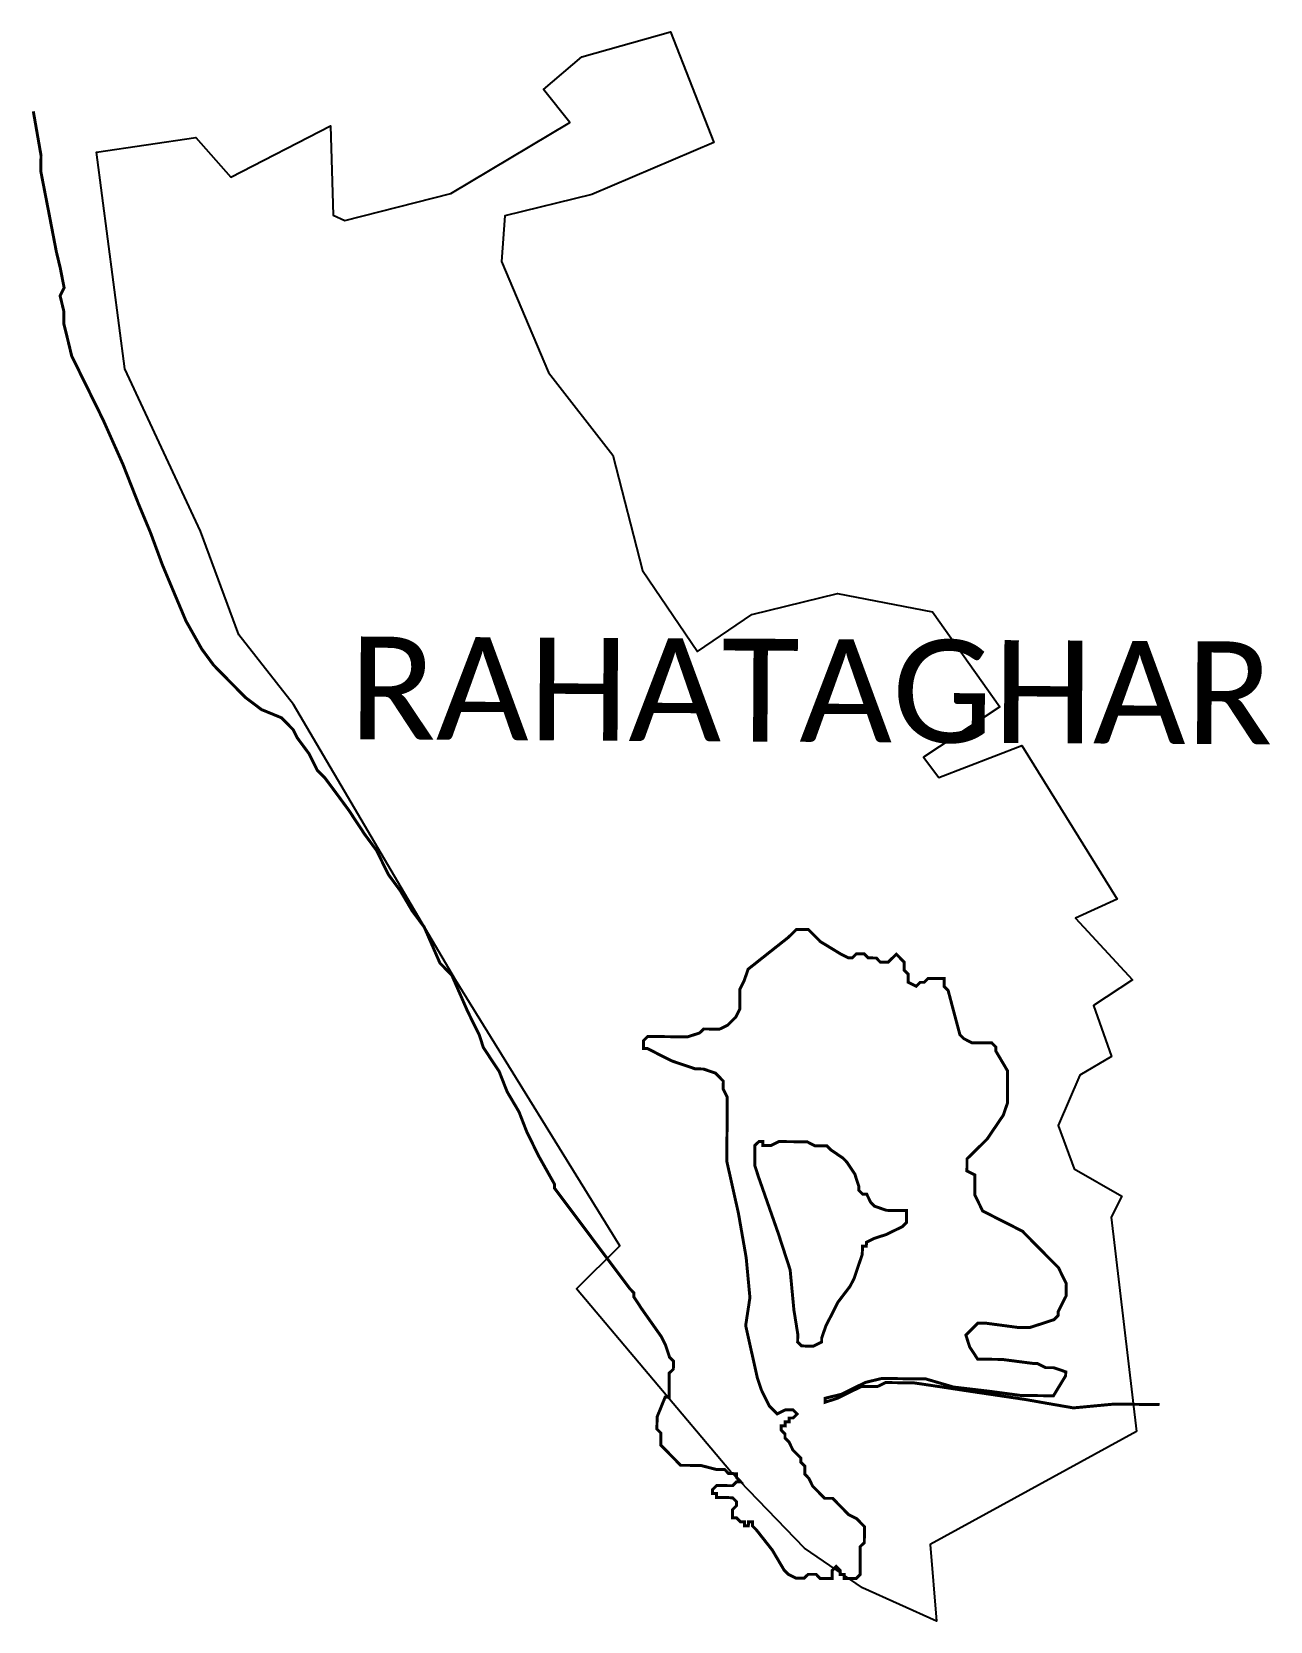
# Model space of a CAD drawing. Header units: metres. Extents: x 263795 to 316166, y 1897174 to 2154063.
# Drawn here: x 314913 to 316166, y 1897174 to 1898782 of the extents above; entities outside this region: 1.
import ezdxf

# ---------------------------------------------------------------- set-up
doc = ezdxf.new("R2010")
doc.units = ezdxf.units.M
for name, color, linetype in [('HIGH TIDE LINE', 6, 'Continuous'), ('village', 3, 'Continuous'), ('VILLAGE NAME', 250, 'Continuous')]:
    doc.layers.add(name, color=color, linetype=linetype)
doc.styles.get("Standard").update_dxf_attribs({"font": 'simplex.shx'})

msp = doc.modelspace()

# ---------------------------------------------------------------- linework, layer by layer
at = {"layer": 'HIGH TIDE LINE', "lineweight": 0, "const_width": 3}
msp.add_lwpolyline([(263796.4, 2154061), (263796.4, 2154061)], close=True, dxfattribs=at)
at = {"layer": 'HIGH TIDE LINE', "const_width": 3}
msp.add_lwpolyline([(314914.3, 1898702), (314922.1, 1898657.4), (314921.9, 1898641.2), (314929.8, 1898600.6), (314937.6, 1898560), (314941.5, 1898543.8), (314945.5, 1898523.5), (314941.4, 1898515.4), (314945.3, 1898499.2), (314945.2, 1898487), (314949.2, 1898470.8), (314953.1, 1898454.6), (314961.1, 1898438.3), (314977.1, 1898405.8), (314985.1, 1898389.5), (315005, 1898344.8), (315021, 1898304.2), (315032.9, 1898275.7), (315044.9, 1898243.2), (315056.8, 1898214.8), (315068.8, 1898186.3), (315084.8, 1898157.9), (315096.8, 1898141.6), (315108.9, 1898129.3), (315129, 1898108.9), (315145.2, 1898096.7), (315165.4, 1898088.4), (315169.4, 1898084.4), (315177.4, 1898076.2), (315181.4, 1898068.1), (315193.5, 1898051.8), (315197.5, 1898043.6), (315201.5, 1898035.5), (315209.5, 1898027.4), (315221.6, 1898011.1), (315233.6, 1897994.8), (315249.7, 1897970.4), (315261.7, 1897954.1), (315269.7, 1897937.8), (315273.7, 1897929.7), (315285.7, 1897913.4), (315297.7, 1897893), (315309.8, 1897876.8), (315325.8, 1897840.2), (315337.8, 1897827.9), (315353.8, 1897791.4), (315365.8, 1897767), (315369.7, 1897754.8), (315385.8, 1897730.4), (315393.8, 1897710), (315405.8, 1897689.7), (315413.7, 1897669.4), (315425.7, 1897645), (315441.7, 1897616.5), (315441.7, 1897612.5), (315518, 1897510.7), (315522, 1897506.6), (315522, 1897502.5), (315530, 1897490.3), (315550.1, 1897461.8), (315554.1, 1897453.7), (315558.1, 1897441.5), (315562.1, 1897437.4), (315562, 1897429.3), (315557.9, 1897425.3), (315557.9, 1897421.2), (315557.9, 1897417.2), (315557.9, 1897413.1), (315557.8, 1897405), (315557.8, 1897401), (315553.7, 1897401), (315545.5, 1897380.8), (315545.5, 1897376.8), (315545.4, 1897368.6), (315549.4, 1897364.6), (315549.4, 1897360.5), (315549.4, 1897352.4), (315553.4, 1897348.3), (315561.4, 1897340.2), (315565.4, 1897336.1), (315569.5, 1897332), (315573.5, 1897332), (315577.6, 1897332), (315581.6, 1897331.9), (315585.7, 1897331.9), (315589.7, 1897331.9), (315605.9, 1897327.7), (315610, 1897327.7), (315614, 1897327.7), (315618, 1897323.6), (315622.1, 1897323.6), (315626.1, 1897323.5), (315626.1, 1897319.5), (315630.1, 1897315.4), (315626.1, 1897315.4), (315622, 1897311.4), (315618, 1897311.4), (315613.9, 1897311.5), (315609.8, 1897311.5), (315605.8, 1897311.5), (315601.7, 1897307.5), (315601.7, 1897303.4), (315605.7, 1897303.4), (315605.7, 1897299.4), (315609.8, 1897299.3), (315613.8, 1897299.3), (315617.9, 1897299.3), (315621.9, 1897299.2), (315625.9, 1897295.2), (315625.9, 1897291.1), (315621.8, 1897287.1), (315621.8, 1897283), (315621.8, 1897279), (315625.8, 1897279), (315629.9, 1897274.9), (315633.9, 1897274.9), (315633.9, 1897270.8), (315637.9, 1897270.8), (315638, 1897274.8), (315642, 1897274.8), (315642, 1897270.7), (315646, 1897266.7), (315662.1, 1897246.3), (315674.1, 1897226), (315678.1, 1897221.9), (315686.2, 1897217.8), (315690.2, 1897217.7), (315694.3, 1897217.7), (315698.4, 1897221.7), (315702.4, 1897221.7), (315706.5, 1897221.7), (315710.5, 1897217.6), (315714.6, 1897217.6), (315718.6, 1897217.6), (315722.7, 1897217.5), (315722.7, 1897221.6), (315722.7, 1897225.6), (315726.8, 1897229.7), (315730.8, 1897225.6), (315730.8, 1897221.5), (315734.8, 1897221.5), (315734.8, 1897217.4), (315738.9, 1897217.4), (315742.9, 1897217.4), (315747, 1897217.4), (315751, 1897221.4), (315751.1, 1897229.5), (315751.2, 1897237.6), (315751.2, 1897241.6), (315751.2, 1897245.7), (315751.2, 1897249.8), (315755.3, 1897253.8), (315755.3, 1897257.8), (315755.4, 1897261.9), (315755.4, 1897265.9), (315755.4, 1897270), (315747.4, 1897278.1), (315739.3, 1897282.2), (315731.3, 1897290.4), (315723.2, 1897298.6), (315719.2, 1897298.6), (315715.1, 1897298.6), (315711.1, 1897302.7), (315707.1, 1897306.8), (315703, 1897310.9), (315699, 1897319), (315695, 1897323.1), (315695.1, 1897331.2), (315691, 1897335.3), (315691.1, 1897339.3), (315687, 1897343.4), (315683, 1897347.5), (315679, 1897355.6), (315675, 1897359.7), (315675, 1897363.7), (315671, 1897367.8), (315671, 1897371.9), (315675.1, 1897371.8), (315675.1, 1897375.9), (315679.2, 1897375.9), (315679.2, 1897379.9), (315683.2, 1897379.9), (315687.3, 1897383.9), (315683.3, 1897388), (315679.2, 1897388), (315675.2, 1897388), (315667.1, 1897384), (315663, 1897388.1), (315659, 1897392.2), (315651, 1897408.5), (315647, 1897420.6), (315635.2, 1897473.4), (315639.5, 1897501.7), (315635.7, 1897542.3), (315627.9, 1897586.9), (315616.1, 1897639.7), (315616.5, 1897692.3), (315616.5, 1897704.5), (315612.5, 1897712.6), (315612.6, 1897720.7), (315608.6, 1897724.8), (315604.6, 1897728.9), (315592.4, 1897733), (315584.3, 1897733.1), (315572.2, 1897737.2), (315560.1, 1897741.3), (315535.8, 1897753.7), (315531.8, 1897753.7), (315531.9, 1897761.8), (315535.9, 1897765.8), (315544, 1897765.8), (315560.2, 1897765.7), (315576.4, 1897765.5), (315588.6, 1897769.5), (315592.7, 1897773.5), (315608.9, 1897773.4), (315617, 1897777.4), (315621.1, 1897781.5), (315625.2, 1897785.5), (315629.3, 1897793.6), (315629.4, 1897801.7), (315629.4, 1897813.8), (315633.5, 1897821.9), (315637.7, 1897834), (315658, 1897850.1), (315678.4, 1897866.2), (315682.5, 1897870.2), (315686.6, 1897874.2), (315690.6, 1897874.2), (315698.7, 1897874.1), (315702.7, 1897870.1), (315710.8, 1897861.9), (315731, 1897849.6), (315739, 1897845.5), (315743.1, 1897845.5), (315747.2, 1897849.5), (315755.3, 1897849.4), (315759.3, 1897845.4), (315767.4, 1897845.3), (315771.4, 1897841.2), (315779.5, 1897841.2), (315783.6, 1897845.2), (315787.7, 1897849.2), (315791.7, 1897845.1), (315795.7, 1897841.1), (315795.7, 1897837), (315795.7, 1897833), (315799.7, 1897828.9), (315799.6, 1897820.8), (315807.7, 1897816.7), (315811.8, 1897820.7), (315815.9, 1897820.7), (315819.9, 1897824.7), (315824, 1897824.7), (315828, 1897824.6), (315832.1, 1897824.6), (315836.1, 1897824.6), (315836.1, 1897820.5), (315836.1, 1897816.5), (315840.1, 1897812.4), (315852, 1897767.7), (315856, 1897763.7), (315864.1, 1897759.6), (315872.2, 1897759.5), (315880.3, 1897759.5), (315884.3, 1897759.4), (315888.3, 1897755.3), (315888.3, 1897751.3), (315900.3, 1897731), (315900.2, 1897710.7), (315900.1, 1897698.5), (315896, 1897686.4), (315879.6, 1897662.2), (315867.4, 1897650.1), (315859.2, 1897642.1), (315859.2, 1897638), (315859.2, 1897634), (315859.1, 1897629.9), (315867.2, 1897625.8), (315867.2, 1897621.8), (315867.2, 1897617.7), (315867.1, 1897613.7), (315867.1, 1897605.6), (315871.1, 1897597.4), (315875.1, 1897589.3), (315907.4, 1897572.9), (315915.4, 1897568.8), (315931.5, 1897552.4), (315943.6, 1897540.2), (315951.7, 1897532.1), (315955.7, 1897523.9), (315959.7, 1897515.8), (315959.6, 1897503.6), (315951.4, 1897487.5), (315951.3, 1897483.4), (315947.3, 1897479.4), (315935.1, 1897475.4), (315922.9, 1897471.5), (315910.7, 1897471.5), (315878.4, 1897475.8), (315870.3, 1897475.9), (315858, 1897463.8), (315862, 1897451.6), (315870, 1897439.4), (315878.1, 1897439.3), (315894.3, 1897439.2), (315926.7, 1897435), (315930.7, 1897434.9), (315938.8, 1897430.8), (315946.9, 1897430.8), (315959.1, 1897426.6), (315959, 1897422.6), (315946.7, 1897402.4), (315914.3, 1897402.6), (315881.9, 1897406.9), (315845.5, 1897411.2), (315817.2, 1897419.5), (315788.8, 1897419.7), (315772.6, 1897419.8), (315756.4, 1897415.9), (315732, 1897403.9), (315715.8, 1897399.9), (315715.8, 1897395.9), (315727.9, 1897399.8), (315752.3, 1897411.8), (315768.5, 1897411.7), (315776.7, 1897415.7), (315805, 1897415.5), (315833.4, 1897411.3), (315861.7, 1897407), (315918.3, 1897398.6), (315942.6, 1897394.3), (315966.9, 1897390.1), (316007.4, 1897393.9), (316031.8, 1897393.7), (316054, 1897393.6)], dxfattribs=at)
msp.add_lwpolyline([(315785.9, 1897589.9), (315777.8, 1897590), (315765.7, 1897594.1), (315761.7, 1897598.2), (315757.7, 1897606.3), (315753.6, 1897606.3), (315749.6, 1897610.4), (315749.6, 1897614.5), (315745.7, 1897626.6), (315737.6, 1897638.8), (315733.6, 1897642.9), (315721.5, 1897651.1), (315717.5, 1897655.2), (315705.3, 1897655.3), (315697.3, 1897659.4), (315689.2, 1897659.4), (315681.1, 1897659.5), (315677, 1897659.5), (315668.9, 1897659.6), (315660.8, 1897655.6), (315656.7, 1897655.6), (315652.7, 1897655.6), (315652.7, 1897659.7), (315648.7, 1897659.7), (315644.6, 1897655.7), (315644.6, 1897651.6), (315644.5, 1897647.6), (315644.4, 1897635.4), (315648.4, 1897623.2), (315668.3, 1897566.4), (315680.2, 1897529.8), (315684, 1897489.3), (315687.9, 1897464.9), (315687.8, 1897456.8), (315691.8, 1897452.8), (315695.9, 1897452.7), (315699.9, 1897452.7), (315704, 1897452.7), (315712.1, 1897456.7), (315712.1, 1897460.7), (315716.3, 1897472.9), (315724.5, 1897489), (315728.6, 1897497.1), (315740.9, 1897513.2), (315745, 1897521.3), (315749.1, 1897533.4), (315753.2, 1897545.5), (315753.3, 1897549.6), (315753.3, 1897553.6), (315757.3, 1897553.6), (315757.4, 1897557.7), (315765.5, 1897561.7), (315777.7, 1897565.6), (315785.8, 1897569.6), (315793.9, 1897573.6), (315798, 1897577.7), (315798.1, 1897585.8), (315798.1, 1897589.8), (315794, 1897589.8), (315790, 1897589.9)], close=True, dxfattribs=at)
at = {"layer": 'village', "color": 3, "true_color": 0x00ff00}
msp.add_polyline3d([(316030.7, 1897366.3, 0), (315822, 1897251.9, 0), (315828.4, 1897174.3, 0), (315753.3, 1897207.9, 0), (315694.7, 1897248.3, 0), (315619.7, 1897325.7, 0), (315464, 1897510.6, 0), (315507.8, 1897554, 0), (315341.6, 1897823.4, 0), (315177.6, 1898101.7, 0), (315122.2, 1898172.3, 0), (315083.6, 1898277.3, 0), (315006.9, 1898441.6, 0), (314978.1, 1898660.8, 0), (315078.7, 1898675.5, 0), (315114.2, 1898635.4, 0), (315214.9, 1898687.3, 0), (315217.6, 1898596.9, 0), (315229.4, 1898591.4, 0), (315336.9, 1898618.9, 0), (315457.2, 1898690.7, 0), (315430.6, 1898724.1, 0), (315469.3, 1898757, 0), (315559, 1898782.5, 0), (315602.9, 1898670.3, 0), (315479.6, 1898617.8, 0), (315391.6, 1898596.4, 0), (315388.1, 1898550.2, 0), (315435.7, 1898437.7, 0), (315500.7, 1898354.2, 0), (315530.9, 1898237.5, 0), (315586.4, 1898155.6, 0), (315641.3, 1898192.9, 0), (315728.1, 1898214.3, 0), (315824.4, 1898195.7, 0), (315892.3, 1898099.3, 0), (315815.3, 1898048.7, 0), (315830.6, 1898027.8, 0), (315914.6, 1898060.4, 0), (316011.2, 1897904.7, 0), (315969, 1897885.6, 0), (316026.8, 1897823.3, 0), (315987.2, 1897797.3, 0), (316005.5, 1897745.8, 0), (315973.4, 1897726.8, 0), (315951.3, 1897675.8, 0), (315967.6, 1897632.1, 0), (316015.9, 1897604.5, 0), (316005.1, 1897583, 0)], close=True, dxfattribs=at)

# ---------------------------------------------------------------- texts
at = {"layer": 'VILLAGE NAME', "insert": (315234.2, 1898170.7), "char_height": 104.042, "attachment_point": 1, "rotation": 359.6762}
msp.add_mtext_dynamic_manual_height_columns('{\\fCalibri|b0|i0|c0|p34;RAHATAGHAR}', width=1097.028, gutter_width=520.2, heights=[0], dxfattribs=at)

doc.saveas('drawing.dxf')
